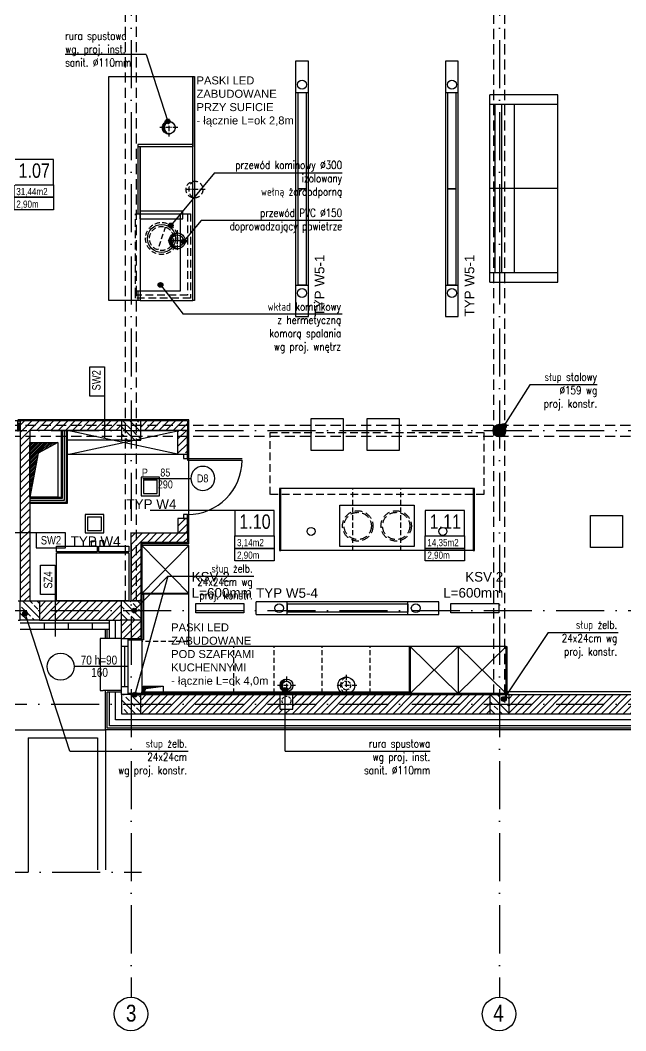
# Model space of a CAD drawing. Header units: millimetres. Extents: x 58205 to 122423, y 1055 to 94479.
# Drawn here: x 70087 to 70843, y 10321 to 11584 of the extents above; entities that cross this region are included whole.
import ezdxf

# ---------------------------------------------------------------- set-up
doc = ezdxf.new("R2010")
doc.units = ezdxf.units.MM
for name, pattern in [('0707_PB_080619_gn_xref$0$ACAD_ISO10W100', [18, 12, -3, 0, -3]), ('ACAD_ISO03W100', [30, 12, -18]), ('ACAD_ISO10W100', [18, 12, -3, 0, -3]), ('AUDIT_D_080509132939-0', [0]), ('HIDDEN', [9.525, 6.35, -3.175])]:
    doc.linetypes.add(name, pattern=pattern)
doc.layers.add('$ oświetlenie $', color=30, linetype='Continuous', lineweight=30)
for name, color, linetype in [('+48_HACZE', 253, 'Continuous'), ('+48_MEBLE', 251, 'Continuous'), ('+48_OPISY', 3, 'Continuous'), ('+48_OPISY T', 3, 'Continuous'), ('+48_OPISY_POM', 3, 'Continuous'), ('+48_OPISY_STOLARKA', 3, 'Continuous'), ('+48_OPISY_ŚCIAN', 3, 'Continuous'), ('+48_OSIE', 8, 'Continuous'), ('+48_PODCIĄG', 4, 'ACAD_ISO03W100'), ('+48_POSADZKA', 4, 'Continuous'), ('+48_PRZEBICIA', 143, 'Continuous'), ('+48_SCIANY', 1, 'Continuous'), ('+48_SCIANY_DZIAŁOWE', 2, 'Continuous'), ('+48_SPUSTY', 150, 'Continuous'), ('+48_STOLARKA OKNA', 3, 'Continuous'), ('+48_STOLARKA_DRZWI', 3, 'Continuous'), ('+48_STOLARKA_OKNA', 3, 'Continuous'), ('+48_SŁUPY', 20, 'Continuous'), ('+48_TYNKI', 252, 'Continuous'), ('+48_WENTYLACJA', 2, 'Continuous'), ('+48_WEŁNA', 252, 'Continuous'), ('+48_WIDOK', 5, 'Continuous'), ('+48_ŚCIANY_GK', 42, 'Continuous'), ('+48_ŻELBET', 242, 'Continuous')]:
    doc.layers.add(name, color=color, linetype=linetype)
doc.styles.get("Standard").update_dxf_attribs({"font": 'ARIAL.TTF'})
doc.styles.add('WRP_ARIAL', font='ARIAL.TTF', dxfattribs={"width": 0.8})
doc.linetypes.add('BATTING', pattern='A,0.00254,-2.54,[134,ltypeshp.shx,S=2.54,R=0,X=-2.54,Y=0],-5.08,[134,ltypeshp.shx,S=2.54,R=180,X=2.54,Y=0],-2.54', length=10.16254)
doc.linetypes.add('ZIGZAG', pattern='A,0.00254,-5.08,[131,ltypeshp.shx,S=5.08,R=0,X=-5.08,Y=0],-10.16,[131,ltypeshp.shx,S=5.08,R=180,X=5.08,Y=0],-5.08', length=20.32254)

# ---------------------------------------------------------------- blocks, each defined once
blk = doc.blocks.new('OZN_OSI')
at = {"layer": '+48_OSIE', "linetype": 'Continuous', "ltscale": 5}
blk.add_circle((0, -30), 30, dxfattribs=at)
at = {"layer": '+48_OSIE', "linetype": 'Continuous', "ltscale": 5, "style": 'WRP_ARIAL', "width": 0.8}
blk.add_attdef('NR', (-23.3, -43.5), '', height=30, dxfattribs=at)
blk = doc.blocks.new('OPISY_POM_METKA')
at = {"layer": '+48_OPISY_POM', "ltscale": 5}
for points in [[(0, -70), (109.7, -70), (109.7, 0), (0, 0)], [(109.7, -105), (0, -105), (0, -70), (109.7, -70)]]:
    blk.add_lwpolyline(points, close=True, dxfattribs=at)
at = {"layer": '+48_OPISY_POM'}
blk.add_lwpolyline([(109.7, -140), (0, -140), (0, -105), (109.7, -105)], close=True, dxfattribs=at)
at = {"layer": '+48_OPISY_POM', "ltscale": 5, "style": 'WRP_ARIAL', "width": 0.8}
for tag, p, height in [('NRPOM', (25.8, -50.8), 40), ('POW', (6.4, -99), 20)]:
    blk.add_attdef(tag, p, '', height=height, dxfattribs=at)
at = {"layer": '+48_OPISY_POM', "style": 'WRP_ARIAL', "width": 0.8}
blk.add_attdef('H', (6.4, -134), '', height=20, dxfattribs=at)
blk = doc.blocks.new('OPIS_STOLARKA')
at = {"layer": '+48_OPISY_STOLARKA'}
blk.add_line((0, 30), (0, -30), dxfattribs=at)
at = {"layer": '+48_STOLARKA_DRZWI'}
blk.add_circle((0, -45), 15, dxfattribs=at)
at = {"layer": '+48_OPISY_STOLARKA', "style": 'WRP_ARIAL', "width": 0.8}
for tag, p in [('SZER', (-2.3, -15.9)), ('WYS', (14.3, -13.6)), ('OZN', (5, -51.3))]:
    blk.add_attdef(tag, p, '', height=10, rotation=90, dxfattribs=at)
blk = doc.blocks.new('SCIANA')
at = {"layer": '+48_OPISY_ŚCIAN', "ltscale": 5}
blk.add_line((-25, 0), (25, 0), dxfattribs=at)
blk.add_lwpolyline([(-60, 0), (-25, 0), (-25, 17.5), (-60, 17.5)], close=True, dxfattribs=at)
at = {"layer": '+48_OPISY_ŚCIAN', "ltscale": 5, "style": 'WRP_ARIAL', "width": 0.8}
blk.add_attdef('TYP', (-53.6, 4.8), '', height=10, dxfattribs=at)
blk = doc.blocks.new('TYP W5-1')
at = {"layer": '$ oświetlenie $', "ltscale": 0.15}
for p, q in [((-8, 159.5), (-8, -159.5)), ((8, 159.5), (-8, 159.5)), ((8, -159.5), (8, 159.5)), ((-8, 120.5), (8, 120.5)), ((-8, -120.5), (8, -120.5)), ((-8, -159.5), (8, -159.5))]:
    blk.add_line(p, q, dxfattribs=at)
at = {"layer": '$ oświetlenie $', "color": 4, "ltscale": 0.15}
for p, q in [((-5, 120.5), (5, 120.5)), ((-5, 0), (-5, 120.5)), ((5, 120.5), (5, 0)), ((5, 0), (-5, 0)), ((-5, 0), (5, 0)), ((-5, -120.5), (-5, 0)), ((5, 0), (5, -120.5)), ((5, -120.5), (-5, -120.5))]:
    blk.add_line(p, q, dxfattribs=at)
at = {"layer": '$ oświetlenie $', "ltscale": 0.15}
for centre in [(0, 130.2), (0, -130.2)]:
    blk.add_circle(centre, 5.55, dxfattribs=at)
at = {"layer": '$ oświetlenie $', "ltscale": 0.15, "insert": (15.9, -159.5), "char_height": 12, "width": 397.199, "attachment_point": 1, "rotation": 90}
blk.add_mtext('TYP W5-1', dxfattribs=at)
blk = doc.blocks.new('TYP W5-4')
at = {"layer": '$ oświetlenie $', "ltscale": 0.15}
for p, q in [((0, 114.2), (16, 114.2)), ((0, 114.2), (0, -114.2)), ((16, -114.2), (16, 114.2)), ((0, 75.2), (16, 75.2)), ((0, -75.2), (16, -75.2)), ((0, -114.2), (16, -114.2))]:
    blk.add_line(p, q, dxfattribs=at)
at = {"layer": '$ oświetlenie $', "color": 4, "ltscale": 0.15}
for p, q in [((3, -75.2), (3, 75.2)), ((13, 75.2), (3, 75.2)), ((13, -75.2), (13, 75.2)), ((13, -75.2), (3, -75.2))]:
    blk.add_line(p, q, dxfattribs=at)
at = {"layer": '$ oświetlenie $', "ltscale": 0.15}
for centre in [(8, 85.3), (8, -85.3)]:
    blk.add_circle(centre, 5.55, dxfattribs=at)
at = {"layer": '$ oświetlenie $', "ltscale": 0.15, "insert": (33, 114.2), "char_height": 12, "width": 397.199, "attachment_point": 1, "rotation": 270}
blk.add_mtext('TYP W5-4', dxfattribs=at)
blk = doc.blocks.new('TYP W4')
at = {"layer": '$ oświetlenie $', "ltscale": 0.15}
for p, q in [((11.6, 23.2), (-11.6, 23.2)), ((-11.6, 23.2), (-11.6, 0)), ((-8.6, 20.2), (-8.6, 3)), ((-8.6, 20.2), (8.6, 20.2)), ((8.6, 3), (8.6, 20.2)), ((11.6, 0), (11.6, 23.2)), ((-11.6, 0), (11.6, 0)), ((-8.6, 3), (8.6, 3)), ((-7.5, 0), (7.5, 0))]:
    blk.add_line(p, q, dxfattribs=at)
at = {"layer": '$ oświetlenie $', "ltscale": 0.15, "insert": (-29.8, -4.3), "char_height": 12, "width": 397.199, "attachment_point": 1}
blk.add_mtext('TYP W4', dxfattribs=at)

msp = doc.modelspace()

# ---------------------------------------------------------------- hatches: boundary and pattern name
at = {"layer": '+48_HACZE'}
h = msp.add_hatch(dxfattribs=at)
h.set_pattern_fill('ANSI31', color=256, scale=2, angle=180, style=0)
h.paths.add_polyline_path([(70098.984, 11071.217), (70213.484, 11071.217), (70213.484, 11083.217), (70086.984, 11083.217), (70086.984, 10858.217), (70098.984, 10858.217)])
h.paths.add_polyline_path([(70237.484, 11083.217), (70237.484, 11071.217), (70295.984, 11071.217), (70295.984, 11083.217)])
at = {"layer": '+48_HACZE', "linetype": 'AUDIT_D_080509132939-0'}
h = msp.add_hatch(dxfattribs=at)
h.set_pattern_fill('ANSI33', color=256, scale=2, angle=90, style=0)
h.paths.add_polyline_path([(70213.484, 11059.217), (70237.484, 11059.217), (70237.484, 11083.217), (70213.484, 11083.217)])
at = {"layer": '+48_HACZE'}
h = msp.add_hatch(dxfattribs=at)
h.set_pattern_fill('ANSI31', color=256, scale=0.3, angle=180, style=0)
edge = h.paths.add_edge_path()
edge.add_arc((70685.484, 11071.217), 7.95, 0, 360)
h = msp.add_hatch(dxfattribs=at)
h.set_pattern_fill('ANSI31', color=256, scale=2, angle=540, style=0)
h.set_pattern_definition([(225, (-1.5, -1e-08), (4.49012806, -4.49012806), [])])
h.paths.add_polyline_path([(70285.984, 11071.217), (70283.984, 11070.538), (70283.984, 11064.367), (70295.984, 11064.367), (70295.984, 11071.217)])
h.paths.add_polyline_path([(70283.984, 11043.217), (70295.984, 11043.217), (70295.984, 11064.367), (70283.984, 11064.367)])
h = msp.add_hatch(dxfattribs=at)
h.set_pattern_fill('ANSI31', color=256, scale=2, angle=540, style=0)
h.set_pattern_definition([(225, (147871.0856, 15529.2724), (4.49012806, -4.49012806), [])])
h.paths.add_polyline_path([(70295.984, 10961.217), (70283.984, 10961.217), (70283.984, 10943.217), (70295.984, 10943.217)])
h = msp.add_hatch(dxfattribs=at)
h.set_pattern_fill('ANSI31', color=256, scale=2, angle=540, style=0)
h.paths.add_polyline_path([(70295.984, 10931.217), (70295.984, 10943.217), (70225.484, 10943.217), (70225.484, 10858.217), (70237.484, 10858.217), (70237.484, 10931.217)])
at = {"layer": '+48_HACZE', "linetype": 'AUDIT_D_080509132939-0'}
h = msp.add_hatch(dxfattribs=at)
h.set_pattern_fill('ANSI33', color=256, scale=2, angle=90, style=0)
h.paths.add_polyline_path([(70086.984, 10858.217), (70110.984, 10858.217), (70110.984, 10834.217), (70086.984, 10834.217)])
at = {"layer": '+48_HACZE'}
h = msp.add_hatch(dxfattribs=at)
h.set_pattern_fill('ANSI31', color=256, scale=2, angle=180, style=0)
h.paths.add_polyline_path([(70110.984, 10858.217), (70213.484, 10858.217), (70213.484, 10834.217), (70110.984, 10834.217)])
at = {"layer": '+48_HACZE', "linetype": 'AUDIT_D_080509132939-0'}
h = msp.add_hatch(dxfattribs=at)
h.set_pattern_fill('ANSI33', color=256, scale=2, angle=90, style=0)
h.paths.add_polyline_path([(70213.484, 10858.217), (70237.484, 10858.217), (70237.484, 10834.217), (70213.484, 10834.217)])
at = {"layer": '+48_HACZE'}
h = msp.add_hatch(dxfattribs=at)
h.set_pattern_fill('ANSI31', color=256, scale=2, angle=180, style=0)
h.paths.add_polyline_path([(70213.484, 10811.217), (70225.484, 10811.217), (70225.484, 10834.217), (70213.484, 10834.217)])
h.paths.add_polyline_path([(70225.484, 10811.217), (70237.484, 10811.217), (70237.484, 10834.217), (70225.484, 10834.217)])
at = {"layer": '+48_HACZE', "linetype": 'AUDIT_D_080509132939-0'}
h = msp.add_hatch(dxfattribs=at)
h.set_pattern_fill('ANSI33', color=256, scale=2, angle=90, style=0)
h.paths.add_polyline_path([(70237.484, 10741.217), (70213.484, 10741.217), (70213.484, 10717.217), (70237.484, 10717.217)])
at = {"layer": '+48_HACZE'}
h = msp.add_hatch(dxfattribs=at)
h.set_pattern_fill('ANSI31', color=256, scale=2, angle=180, style=0)
h.paths.add_polyline_path([(70673.484, 10717.217), (70673.484, 10741.217), (70427.538, 10741.217), (70427.538, 10723.217), (70411.538, 10723.217), (70411.538, 10741.217), (70237.484, 10741.217), (70237.484, 10717.217)])
at = {"layer": '+48_HACZE', "linetype": 'AUDIT_D_080509132939-0'}
h = msp.add_hatch(dxfattribs=at)
h.set_pattern_fill('ANSI33', color=256, scale=2, angle=90, style=0)
h.paths.add_polyline_path([(70673.484, 10717.217), (70697.484, 10717.217), (70697.484, 10741.217), (70673.484, 10741.217)])
at = {"layer": '+48_HACZE'}
h = msp.add_hatch(dxfattribs=at)
h.set_pattern_fill('ANSI31', color=256, scale=2, angle=180, style=0)
h.paths.add_polyline_path([(70697.484, 10741.217), (70892.234, 10741.217), (70892.234, 10733.217), (70902.734, 10733.217), (70902.734, 10741.217), (71092.234, 10741.217), (71092.234, 10733.217), (71102.734, 10733.217), (71102.734, 10741.217), (71253.484, 10741.217), (71253.484, 10717.217), (70697.484, 10717.217)])
at = {"layer": '+48_OPISY T'}
h = msp.add_hatch(color=256, dxfattribs=at)
edge = h.paths.add_edge_path()
edge.add_arc((70271.226, 11457.499), 3, 0, 360)
h = msp.add_hatch(color=256, dxfattribs=at)
edge = h.paths.add_edge_path()
edge.add_arc((70275.03, 11327.547), 3, 0, 360)
h = msp.add_hatch(color=256, dxfattribs=at)
edge = h.paths.add_edge_path()
edge.add_arc((70291.079, 11307.27), 3, 0, 360)
h = msp.add_hatch(color=256, dxfattribs=at)
edge = h.paths.add_edge_path()
edge.add_arc((70262.221, 11253.217), 3, 0, 360)
h = msp.add_hatch(color=256, dxfattribs=at)
edge = h.paths.add_edge_path()
edge.add_arc((70691.021, 11076.921), 3, 0, 360)
h = msp.add_hatch(color=256, dxfattribs=at)
edge = h.paths.add_edge_path()
edge.add_arc((70229.446, 10846.217), 3, 0, 360)
h = msp.add_hatch(color=256, dxfattribs=at)
edge = h.paths.add_edge_path()
edge.add_arc((70093.101, 10842.477), 3, 0, 360)
h = msp.add_hatch(color=256, dxfattribs=at)
edge = h.paths.add_edge_path()
edge.add_arc((70417.867, 10746.997), 3, 0, 360)
h = msp.add_hatch(color=256, dxfattribs=at)
edge = h.paths.add_edge_path()
edge.add_arc((70230.293, 10741.217), 3, 0, 360)
h = msp.add_hatch(color=256, dxfattribs=at)
edge = h.paths.add_edge_path()
edge.add_arc((70691.033, 10735.757), 3, 0, 360)
at = {"layer": '+48_PRZEBICIA', "linetype": 'Continuous'}
h = msp.add_hatch(dxfattribs=at)
h.set_pattern_fill('ANSI31', color=256, scale=0.3, style=0)
h.set_pattern_definition([(45, (9573.6858, -1178.3157), (-0.673519209, 0.673519209), [])])
edge = h.paths.add_edge_path()
edge.add_arc((70272.484, 11449.717), 8, 90.000024, 270.000006)
edge.add_arc((70275.552, 11449.717), 8.568, 110.982984, 249.017046, ccw=False)
h = msp.add_hatch(dxfattribs=at)
h.set_pattern_fill('ANSI31', color=256, scale=0.375005, style=0)
h.set_pattern_definition([(45, (-5591.5317, -4477.0355), (-0.841910308, 0.841910308), [])])
edge = h.paths.add_edge_path()
edge.add_arc((70282.984, 11308.217), 10, 90.000024, 270.000006)
edge.add_arc((70286.819, 11308.217), 10.71, 110.982984, 249.017046, ccw=False)
at = {"layer": '+48_PRZEBICIA'}
h = msp.add_hatch(dxfattribs=at)
h.set_pattern_fill('ANSI31', color=256, scale=0.5, style=0)
h.paths.add_polyline_path([(70098.984, 11056.217), (70098.984, 10987.765), (70109.471, 11043.018), (70133.93, 11056.217)])
at = {"layer": '+48_PRZEBICIA', "linetype": 'Continuous'}
h = msp.add_hatch(dxfattribs=at)
h.set_pattern_fill('ANSI31', color=256, scale=0.3, style=0)
h.set_pattern_definition([(45, (9720.7406, -1875.3653), (-0.673519209, 0.673519209), [])])
edge = h.paths.add_edge_path()
edge.add_arc((70419.538, 10752.667), 8, 90.000024, 270.000006)
edge.add_arc((70422.607, 10752.667), 8.568, 110.982984, 249.017046, ccw=False)
at = {"layer": '+48_PRZEBICIA'}
h = msp.add_hatch(dxfattribs=at)
h.set_pattern_fill('ANSI31', color=256, scale=0.3, style=0)
h.set_pattern_definition([(45, (9413.1443, 6e-05), (-0.673519209, 0.673519209), [])])
h.paths.add_polyline_path([(70265.484, 10751.717), (70240.484, 10751.717), (70240.484, 10741.717), (70243.84, 10748.978)])

# ---------------------------------------------------------------- linework, layer by layer
at = {"layer": '$ oświetlenie $', "ltscale": 0.15}
for points in [[(70302.484, 11233.717), (70302.484, 11513.717), (70304.484, 11513.717), (70304.484, 11233.717), (70302.484, 11233.717)], [(70238.984, 10809.717), (70238.984, 10866.717), (70240.984, 10866.717), (70240.984, 10809.717), (70238.984, 10809.717)], [(70572.984, 10742.717), (70238.984, 10742.717), (70238.984, 10744.717), (70572.984, 10744.717), (70572.984, 10742.717)]]:
    msp.add_lwpolyline(points, dxfattribs=at)
at = {"layer": '+48_MEBLE'}
for p, q in [((70758.484, 11490.717), (70673.484, 11490.717)), ((70758.484, 11478.717), (70673.484, 11478.717)), ((70679.634, 11478.717), (70679.634, 11373.717)), ((70688.634, 11373.717), (70688.634, 11478.717)), ((70704.334, 11373.717), (70704.334, 11478.717)), ((70758.484, 11373.717), (70673.484, 11373.717)), ((70679.634, 11373.717), (70679.634, 11268.717)), ((70688.634, 11268.717), (70688.634, 11373.717)), ((70704.334, 11268.717), (70704.334, 11373.717)), ((70673.484, 11268.717), (70758.484, 11268.717)), ((70673.484, 11256.717), (70758.484, 11256.717)), ((70297.484, 11084.717), (70084.084, 11084.717)), ((70297.484, 10929.717), (70297.484, 11084.717)), ((70145.984, 11041.217), (70285.484, 11071.217)), ((70285.484, 11041.217), (70145.984, 11071.217)), ((70285.484, 11041.217), (70145.984, 11041.217)), ((70238.984, 10809.717), (70238.984, 10742.717))]:
    msp.add_line(p, q, dxfattribs=at)
for points in [[(70673.484, 11256.717), (70673.484, 11490.717)], [(70758.484, 11256.717), (70758.484, 11490.717)], [(70302.484, 11428.817), (70233.984, 11428.817), (70233.984, 11341.817)], [(70236.984, 11425.817), (70233.984, 11425.817)], [(70233.984, 11245.817), (70233.984, 11233.717)], [(70652.584, 10998.717), (70412.584, 10998.717)], [(70238.984, 10867.717), (70297.484, 10927.717)], [(70238.984, 10927.717), (70297.484, 10867.717)], [(70297.484, 10927.717), (70238.984, 10927.717)], [(70297.484, 10801.217), (70297.484, 10927.717)], [(70652.584, 10921.217), (70412.584, 10921.217)], [(70297.484, 10867.717), (70238.984, 10867.717)], [(70297.484, 10866.717), (70238.984, 10866.717)], [(70693.984, 10801.217), (70297.484, 10801.217)], [(70572.984, 10801.217), (70572.984, 10742.717)], [(70573.984, 10801.217), (70573.984, 10742.717)], [(70573.984, 10801.217), (70633.984, 10742.717)], [(70573.984, 10742.717), (70633.984, 10801.217)], [(70633.984, 10801.217), (70633.984, 10742.717)], [(70633.984, 10801.217), (70693.984, 10742.717)], [(70633.984, 10742.717), (70693.984, 10801.217)], [(70693.984, 10801.217), (70693.984, 10742.717)], [(70693.984, 10742.717), (70221.476, 10742.717)]]:
    msp.add_lwpolyline(points, dxfattribs=at)
at = {"layer": '+48_MEBLE', "linetype": 'HIDDEN', "ltscale": 1.5}
msp.add_lwpolyline([(70230.984, 11341.817), (70295.984, 11341.817), (70295.984, 11240.217), (70230.984, 11240.217)], close=True, dxfattribs=at)
msp.add_lwpolyline([(70295.984, 11341.817), (70299.484, 11341.817), (70299.484, 11236.717), (70230.984, 11236.717), (70230.984, 11240.217)], dxfattribs=at)
at = {"layer": '+48_MEBLE'}
for points in [[(70450.184, 11046.217), (70450.184, 11086.217), (70490.184, 11086.217), (70490.184, 11046.217)], [(70520.184, 11046.217), (70520.184, 11086.217), (70560.184, 11086.217), (70560.184, 11046.217)], [(70410.984, 10921.217), (70412.584, 10921.217), (70412.584, 10998.717), (70410.984, 10998.717)], [(70652.584, 10921.217), (70654.184, 10921.217), (70654.184, 10998.717), (70652.584, 10998.717)], [(70579.184, 10926.217), (70485.984, 10926.217), (70485.984, 10977.817), (70579.184, 10977.817)], [(70799.203, 10925.217), (70799.203, 10965.217), (70839.203, 10965.217), (70839.203, 10925.217)], [(70132.384, 10919.583), (70132.384, 10926.857), (70182.915, 10926.857), (70182.915, 10919.583)], [(70181.138, 10933.316), (70181.138, 10926.857), (70176.138, 10926.857), (70176.138, 10933.316)], [(70222.484, 10926.857), (70222.484, 10919.583), (70185.184, 10919.583), (70185.184, 10926.857)], [(70186.619, 10933.422), (70186.619, 10926.857), (70191.619, 10926.857), (70191.619, 10933.422)], [(70132.384, 10918.217), (70222.484, 10918.217), (70222.484, 10858.217), (70132.384, 10858.217)]]:
    msp.add_lwpolyline(points, close=True, dxfattribs=at)
at = {"layer": '+48_MEBLE', "linetype": 'HIDDEN'}
for points in [[(70502.584, 10921.217), (70502.584, 10998.717)], [(70562.584, 10921.217), (70562.584, 10998.717)], [(70297.484, 10807.717), (70238.984, 10807.717)], [(70353.984, 10742.717), (70353.984, 10801.217)], [(70403.984, 10742.717), (70403.984, 10801.217)], [(70463.984, 10742.717), (70463.984, 10801.217)], [(70523.984, 10742.717), (70523.984, 10801.217)]]:
    msp.add_lwpolyline(points, dxfattribs=at)
at = {"layer": '+48_MEBLE', "ltscale": 0.15}
msp.add_lwpolyline([(70694.984, 10742.717), (70693.984, 10742.717), (70693.984, 10801.217), (70694.984, 10801.217)], close=True, dxfattribs=at)
at = {"layer": '+48_OPISY'}
for p, q in [((70244.295, 11540.909), (70143.175, 11540.909)), ((70244.295, 11540.909), (70271.226, 11457.499)), ((70329.52, 11393.035), (70489.042, 11393.035)), ((70489.042, 11333.474), (70312.882, 11333.474)), ((70489.042, 11216.454), (70290.526, 11216.454)), ((70271.272, 10889.103), (70378.685, 10889.103)), ((70746.358, 10819.028), (70691.033, 10735.757)), ((70746.358, 10819.028), (70834.033, 10819.028)), ((70149.057, 10670.388), (70296.718, 10670.388)), ((70417.867, 10670.388), (70599.188, 10670.388))]:
    msp.add_line(p, q, dxfattribs=at)
at = {"layer": '+48_OPISY', "linetype": '0707_PB_080619_gn_xref$0$ACAD_ISO10W100', "ltscale": 5}
msp.add_line((69856.613, 10519.217), (70238.57, 10519.217), dxfattribs=at)
at = {"layer": '+48_OPISY'}
for points in [[(70329.52, 11393.035), (70275.03, 11327.547)], [(70312.882, 11333.474), (70291.079, 11307.27)], [(70262.221, 11253.217), (70290.526, 11216.454)], [(70807.565, 11128.427), (70723.298, 11128.427), (70691.021, 11076.921)], [(70271.272, 10889.103), (70229.446, 10846.217)], [(70271.272, 10889.103), (70230.293, 10741.217)], [(70149.057, 10670.388), (70093.101, 10842.477)], [(70417.867, 10670.388), (70417.867, 10746.997)]]:
    msp.add_lwpolyline(points, dxfattribs=at)
at = {"layer": '+48_OPISY T'}
for centre in [(70271.226, 11457.499), (70275.03, 11327.547), (70291.079, 11307.27), (70262.221, 11253.217), (70691.021, 11076.921), (70229.446, 10846.217), (70093.101, 10842.477), (70417.867, 10746.997), (70230.293, 10741.217), (70691.033, 10735.757)]:
    msp.add_circle(centre, 3, dxfattribs=at)
at = {"layer": '+48_OPISY_POM'}
msp.add_lwpolyline([(70354.907, 10971.258), (70249.218, 10971.258)], dxfattribs=at)
at = {"layer": '+48_OSIE', "linetype": 'ACAD_ISO10W100', "ltscale": 5}
for p, q in [((70225.484, 13180.923), (70225.484, 10363.161)), ((70685.484, 13180.923), (70685.484, 10363.161)), ((68053.193, 11071.217), (71642.384, 11071.217)), ((68053.193, 10846.217), (71642.384, 10846.217)), ((68053.193, 10729.217), (71642.384, 10729.217))]:
    msp.add_line(p, q, dxfattribs=at)
at = {"layer": '+48_PODCIĄG', "linetype": 'HIDDEN', "ltscale": 2}
for p, q in [((70218.634, 10858.217), (70218.634, 12901.217)), ((70232.334, 10858.217), (70232.334, 12901.217)), ((70678.634, 10741.217), (70678.634, 12901.217)), ((70692.334, 10741.217), (70692.334, 12901.217)), ((69693.484, 11078.067), (71277.469, 11078.067)), ((69693.484, 11064.367), (71277.469, 11064.367))]:
    msp.add_line(p, q, dxfattribs=at)
for points in [[(69493.734, 10858.217), (70086.984, 10858.217)], [(69493.734, 10834.217), (70086.984, 10834.217)]]:
    msp.add_lwpolyline(points, dxfattribs=at)
at = {"layer": '+48_POSADZKA', "ltscale": 0.15}
for points in [[(70236.984, 11335.817), (70236.984, 11425.817)], [(70236.984, 11251.817), (70236.984, 11233.717)], [(70230.984, 11245.817), (70236.984, 11245.817)]]:
    msp.add_lwpolyline(points, dxfattribs=at)
at = {"layer": '+48_PRZEBICIA', "linetype": '0707_PB_080619_gn_xref$0$ACAD_ISO10W100', "ltscale": 0.5}
for p, q in [((70272.484, 11460.917), (70272.484, 11438.517)), ((70272.484, 11460.917), (70272.484, 11438.517)), ((70283.684, 11449.717), (70261.284, 11449.717)), ((70283.684, 11449.717), (70261.284, 11449.717)), ((70304.614, 11385.574), (70304.614, 11359.174)), ((70317.814, 11372.374), (70291.414, 11372.374)), ((70282.984, 11321.417), (70282.984, 11295.017)), ((70282.984, 11319.417), (70282.984, 11297.017)), ((70296.184, 11308.217), (70269.784, 11308.217)), ((70294.184, 11308.217), (70271.784, 11308.217)), ((70419.538, 10763.867), (70419.538, 10741.467)), ((70494.234, 10765.867), (70494.234, 10739.467)), ((70430.738, 10752.667), (70408.338, 10752.667)), ((70507.434, 10752.667), (70481.034, 10752.667))]:
    msp.add_line(p, q, dxfattribs=at)
at = {"layer": '+48_PRZEBICIA', "linetype": 'HIDDEN'}
msp.add_lwpolyline([(70268.173, 11325.465), (70258.794, 11296.969)], dxfattribs=at)
at = {"layer": '+48_PRZEBICIA', "linetype": 'Continuous'}
for points in [[(70098.984, 11056.217), (70133.984, 11056.217), (70133.984, 10987.765), (70098.984, 10987.765)], [(70240.484, 10751.717), (70265.484, 10751.717), (70265.484, 10741.717), (70240.484, 10741.717)]]:
    msp.add_lwpolyline(points, close=True, dxfattribs=at)
for points in [[(70133.93, 11056.217), (70109.471, 11043.018), (70098.984, 10987.765)], [(70240.484, 10741.717), (70243.84, 10748.978), (70265.484, 10751.717)]]:
    msp.add_lwpolyline(points, dxfattribs=at)
at = {"layer": '+48_PRZEBICIA', "linetype": 'HIDDEN'}
for centre, radius in [((70272.484, 11449.717), 8), ((70304.614, 11372.374), 10.5), ((70263.484, 11311.217), 20), ((70263.484, 11311.217), 15)]:
    msp.add_circle(centre, radius, dxfattribs=at)
at = {"layer": '+48_PRZEBICIA', "linetype": 'Continuous'}
for centre, radius in [((70272.484, 11449.717), 8), ((70282.984, 11308.217), 10), ((70282.984, 11308.217), 7.5), ((70419.538, 10752.667), 8)]:
    msp.add_circle(centre, radius, dxfattribs=at)
at = {"layer": '+48_PRZEBICIA'}
msp.add_circle((70494.234, 10752.667), 10.5, dxfattribs=at)
at = {"layer": '+48_PRZEBICIA', "linetype": 'HIDDEN'}
for centre, radius in [((70275.552, 11449.717), 8.568), ((70308.641, 11372.374), 11.246), ((70498.261, 10752.667), 11.246)]:
    msp.add_arc(centre, radius, 110.982954, 249.017046, dxfattribs=at)
at = {"layer": '+48_PRZEBICIA', "linetype": 'Continuous'}
for centre, radius in [((70275.552, 11449.717), 8.568), ((70286.819, 11308.217), 10.71), ((70422.607, 10752.667), 8.568)]:
    msp.add_arc(centre, radius, 110.982954, 249.017046, dxfattribs=at)
at = {"layer": '+48_SCIANY', "ltscale": 3}
for p, q in [((70086.984, 11083.217), (70086.984, 10858.217)), ((70213.484, 11083.217), (70086.984, 11083.217)), ((70295.984, 11083.217), (70295.984, 11071.217)), ((70295.984, 11083.217), (70295.984, 11071.217)), ((70098.984, 11071.217), (70098.984, 10858.217)), ((70213.484, 11071.217), (70098.984, 11071.217)), ((70295.984, 11071.217), (70237.484, 11071.217)), ((70283.984, 11041.217), (70283.984, 11071.217)), ((70295.984, 11041.217), (70295.984, 11071.217)), ((70295.984, 11041.217), (70283.984, 11041.217)), ((70411.538, 10723.217), (70411.538, 10741.217)), ((70427.538, 10723.217), (70427.538, 10741.217))]:
    msp.add_line(p, q, dxfattribs=at)
at = {"layer": '+48_SCIANY', "ltscale": 0.3}
for p, q in [((70295.984, 10961.217), (70283.984, 10961.217)), ((70283.984, 10961.217), (70283.984, 10943.217)), ((70295.984, 10943.217), (70295.984, 10961.217)), ((70225.484, 10858.217), (70225.484, 10943.217)), ((70225.484, 10943.217), (70295.984, 10943.217)), ((70295.984, 10943.217), (70295.984, 10931.217)), ((70295.984, 10931.217), (70237.484, 10931.217)), ((70237.484, 10931.217), (70237.484, 10858.217)), ((70110.984, 10858.217), (70213.484, 10858.217)), ((70237.484, 10858.217), (70225.484, 10858.217)), ((70110.984, 10834.217), (70213.484, 10834.217)), ((70213.484, 10811.217), (70213.484, 10834.217)), ((70237.484, 10834.217), (70237.484, 10811.217)), ((70213.484, 10811.217), (70237.484, 10811.217))]:
    msp.add_line(p, q, dxfattribs=at)
at = {"layer": '+48_SCIANY'}
for p, q in [((70237.484, 10741.217), (70892.234, 10741.217)), ((70294.984, 10741.217), (70696.484, 10741.217)), ((70411.538, 10723.217), (70427.538, 10723.217)), ((70237.484, 10717.217), (71253.484, 10717.217))]:
    msp.add_line(p, q, dxfattribs=at)
at = {"layer": '+48_SCIANY', "ltscale": 0.3}
for points in [[(70302.484, 11513.717), (70302.484, 11425.817), (70236.984, 11425.817), (70236.984, 11233.717), (70197.484, 11233.717), (70197.484, 11513.717), (70302.484, 11513.717)], [(70236.984, 11341.817), (70286.984, 11341.817)], [(70286.984, 11335.817), (70286.984, 11341.817)], [(70236.984, 11335.817), (70286.984, 11335.817)]]:
    msp.add_lwpolyline(points, dxfattribs=at)
at = {"layer": '+48_SCIANY', "ltscale": 3}
for points in [[(70295.984, 11083.217), (70237.484, 11083.217)], [(70688.984, 10741.217), (70267.53, 10741.217)]]:
    msp.add_lwpolyline(points, dxfattribs=at)
at = {"layer": '+48_SCIANY_DZIAŁOWE', "linetype": 'Continuous'}
for p, q in [((70086.984, 11083.217), (70084.084, 11071.217)), ((70086.984, 11071.217), (70084.084, 11083.217))]:
    msp.add_line(p, q, dxfattribs=at)
at = {"layer": '+48_SPUSTY', "color": 150, "ltscale": 0.5}
msp.add_circle((70419.538, 10752.667), 5.5, dxfattribs=at)
at = {"layer": '+48_SPUSTY', "color": 150, "linetype": 'HIDDEN', "ltscale": 0.5}
for centre in [(70494.234, 10752.667), (70419.538, 10733.717)]:
    msp.add_circle(centre, 5.5, dxfattribs=at)
at = {"layer": '+48_STOLARKA OKNA'}
for points in [[(70221.476, 10811.217), (70221.476, 10741.217), (70213.476, 10741.217), (70213.476, 10811.217)], [(70221.476, 10811.217), (70221.476, 10801.217), (70213.476, 10801.217), (70213.476, 10811.217)], [(70221.476, 10751.217), (70221.476, 10741.217), (70213.476, 10741.217), (70213.476, 10751.217)]]:
    msp.add_lwpolyline(points, close=True, dxfattribs=at)
msp.add_lwpolyline([(70217.476, 10751.217), (70217.476, 10801.217)], dxfattribs=at)
at = {"layer": '+48_STOLARKA_DRZWI'}
for p, q in [((70295.984, 11036.217), (70364.039, 11036.217)), ((70295.984, 11036.217), (70295.984, 11034.272)), ((70295.984, 11034.272), (70364.039, 11034.272))]:
    msp.add_line(p, q, dxfattribs=at)
for points in [[(70086.984, 11071.217), (70084.084, 11071.217), (70084.084, 11083.217), (70086.984, 11083.217)], [(70295.984, 11036.217), (70295.984, 11041.217), (70290.984, 11041.217), (70290.984, 11036.217)], [(70295.984, 10961.217), (70295.984, 10966.217), (70290.984, 10966.217), (70290.984, 10961.217)]]:
    msp.add_lwpolyline(points, close=True, dxfattribs=at)
msp.add_lwpolyline([(70086.984, 11071.217), (70084.084, 11071.217), (70084.084, 11069.967)], dxfattribs=at)
msp.add_arc((70295.984, 11034.272), 68.056, 270, 0, dxfattribs=at)
at = {"layer": '+48_STOLARKA_OKNA'}
for points in [[(70086.984, 10830.917), (70198.484, 10830.917)], [(70086.984, 10822.917), (70198.484, 10822.917)], [(70116.984, 10830.917), (70116.984, 10822.917)], [(70146.984, 10830.917), (70146.984, 10822.917)], [(70176.984, 10830.917), (70176.984, 10822.917)]]:
    msp.add_lwpolyline(points, dxfattribs=at)
at = {"layer": '+48_SŁUPY', "linetype": 'AUDIT_D_080509132939-0'}
msp.add_circle((70685.484, 11071.217), 7.95, dxfattribs=at)
at = {"layer": '+48_TYNKI', "ltscale": 0.15}
for p, q in [((70297.484, 10929.717), (70238.984, 10929.717)), ((70238.984, 10929.717), (70238.984, 10809.717)), ((70221.476, 10809.717), (70238.984, 10809.717)), ((70694.984, 10745.217), (71285.484, 10745.217))]:
    msp.add_line(p, q, dxfattribs=at)
msp.add_lwpolyline([(70694.984, 10742.717), (70694.984, 10741.217)], dxfattribs=at)
at = {"layer": '+48_WENTYLACJA', "color": 2}
for points in [[(70366.484, 10855.067), (70366.484, 10843.367), (70306.484, 10843.367), (70306.484, 10855.067)], [(70684.984, 10855.067), (70684.984, 10843.367), (70624.984, 10843.367), (70624.984, 10855.067)]]:
    msp.add_lwpolyline(points, close=True, dxfattribs=at)
at = {"layer": '+48_WEŁNA', "linetype": 'ZIGZAG', "ltscale": 0.5}
msp.add_lwpolyline([(70098.984, 10984.015), (70142.234, 10984.015), (70142.234, 11071.217)], dxfattribs=at)
at = {"layer": '+48_WEŁNA', "linetype": 'BATTING', "ltscale": 0.7}
for points in [[(70205.984, 10811.217), (70205.984, 10834.217)], [(71284.984, 10709.717), (70205.984, 10709.717), (70205.984, 10744.217)]]:
    msp.add_lwpolyline(points, dxfattribs=at)
at = {"layer": '+48_WEŁNA', "linetype": 'BATTING', "ltscale": 0.2}
msp.add_circle((70263.484, 11311.217), 17.5, dxfattribs=at)
at = {"layer": '+48_WIDOK', "color": 251, "linetype": 'HIDDEN', "ltscale": 3}
for p, q in [((70086.984, 11083.217), (69906.984, 11083.217)), ((70086.984, 11071.217), (69906.984, 11071.217))]:
    msp.add_line(p, q, dxfattribs=at)
at = {"layer": '+48_WIDOK'}
msp.add_line((70213.476, 10746.217), (70190.484, 10746.217), dxfattribs=at)
at = {"layer": '+48_WIDOK', "color": 2}
msp.add_line((70213.476, 10744.217), (70195.484, 10744.217), dxfattribs=at)
at = {"layer": '+48_WIDOK', "ltscale": 0.15}
for points in [[(70236.984, 11233.717), (70302.484, 11233.717), (70302.484, 11425.817)], [(70236.984, 11345.817), (70289.984, 11345.817)], [(70286.984, 11335.817), (70289.984, 11335.817), (70289.984, 11345.817)], [(70236.984, 11245.817), (70286.984, 11245.817), (70286.984, 11335.817)], [(70213.484, 11059.217), (70145.984, 11059.217)]]:
    msp.add_lwpolyline(points, dxfattribs=at)
at = {"layer": '+48_WIDOK', "color": 251, "linetype": 'HIDDEN', "ltscale": 1.5}
msp.add_lwpolyline([(70666.184, 10991.217), (70398.984, 10991.217), (70398.984, 11068.717), (70666.184, 11068.717)], close=True, dxfattribs=at)
at = {"layer": '+48_WIDOK'}
for points in [[(70193.484, 10811.217), (70193.484, 10822.917)], [(70198.484, 10811.217), (70198.484, 10834.217)], [(70186.984, 10811.217), (70186.984, 10746.217), (70190.484, 10746.217)], [(70190.484, 10811.217), (70186.984, 10811.217)], [(70213.484, 10811.217), (70190.484, 10811.217)], [(70193.484, 10697.217), (70193.484, 10746.217)], [(71292.484, 10702.217), (70198.484, 10702.217), (70198.484, 10744.217)], [(69514.485, 10697.217), (70193.484, 10697.217)], [(70193.484, 10697.217), (70193.484, 10522.217)], [(71330.484, 10697.217), (70193.484, 10697.217)], [(70096.984, 10687.217), (70183.484, 10687.217)], [(70096.984, 10687.217), (70096.984, 10519.217)], [(70183.484, 10687.217), (70183.484, 10522.217)]]:
    msp.add_lwpolyline(points, dxfattribs=at)
at = {"layer": '+48_WIDOK', "color": 2}
for points in [[(70195.484, 10811.217), (70195.484, 10822.917)], [(70195.484, 10699.217), (70195.484, 10744.217)], [(71328.484, 10699.217), (70195.484, 10699.217)]]:
    msp.add_lwpolyline(points, dxfattribs=at)
at = {"layer": '+48_WIDOK', "color": 251, "linetype": 'HIDDEN', "ltscale": 1.5}
for centre, radius in [((70508.584, 10952.017), 19), ((70508.584, 10952.017), 17), ((70556.584, 10952.017), 19), ((70556.584, 10952.017), 17)]:
    msp.add_circle(centre, radius, dxfattribs=at)
at = {"layer": '+48_WIDOK', "ltscale": 0.15}
for centre in [(70450.284, 10945.185), (70614.884, 10945.185)]:
    msp.add_circle(centre, 5, dxfattribs=at)
at = {"layer": '+48_ŚCIANY_GK'}
msp.add_line((70225.484, 10858.217), (70225.484, 10921.217), dxfattribs=at)
for points in [[(70098.984, 10980.265), (70145.984, 10980.265), (70145.984, 11071.217)], [(70098.984, 10981.515), (70144.734, 10981.515), (70144.734, 11071.217)], [(70098.984, 10986.515), (70139.734, 10986.515), (70139.734, 11071.217)], [(70098.984, 10987.765), (70138.484, 10987.765), (70138.484, 11071.217)]]:
    msp.add_lwpolyline(points, dxfattribs=at)
at = {"layer": '+48_ŻELBET', "linetype": 'Continuous'}
for points in [[(70213.484, 11059.217), (70237.484, 11059.217), (70237.484, 11083.217), (70213.484, 11083.217)], [(70086.984, 10858.217), (70110.984, 10858.217), (70110.984, 10834.217), (70086.984, 10834.217)], [(70213.484, 10858.217), (70237.484, 10858.217), (70237.484, 10834.217), (70213.484, 10834.217)], [(70237.484, 10741.217), (70213.484, 10741.217), (70213.484, 10717.217), (70237.484, 10717.217)], [(70673.484, 10717.217), (70697.484, 10717.217), (70697.484, 10741.217), (70673.484, 10741.217)]]:
    msp.add_lwpolyline(points, close=True, dxfattribs=at)

# ---------------------------------------------------------------- block references
at = {"layer": '$ oświetlenie $'}
for name, p in [('TYP W5-1', (70438.984, 11373.217)), ('TYP W5-1', (70626.184, 11373.217)), ('TYP W4', (70249.484, 10989.617)), ('TYP W4', (70179.734, 10943.217))]:
    msp.add_blockref(name, p, dxfattribs=at)
at = {"layer": '$ oświetlenie $', "rotation": 90}
msp.add_blockref('TYP W5-4', (70495.734, 10841.217), dxfattribs=at)
at = {"layer": '+48_OPISY_POM'}
ref = msp.add_blockref('OPISY_POM_METKA', (70079.217, 11409.89), dxfattribs=dict(at, xscale=0.4500000000043656, yscale=0.4499999999998181, zscale=0.4499999999992042))
ref.add_attrib('H', '2,90m', (70082.076, 11349.601), dxfattribs={"height": 9, "style": 'WRP_ARIAL', "width": 0.8})
ref.add_attrib('NRPOM', '1.07', (70084.929, 11387.03), dxfattribs={"ltscale": 5, "height": 18, "style": 'WRP_ARIAL', "width": 0.8})
ref.add_attrib('POW', '31,44m2', (70082.076, 11365.351), dxfattribs={"ltscale": 5, "height": 9, "style": 'WRP_ARIAL', "width": 0.8})
ref = msp.add_blockref('OPISY_POM_METKA', (70354.907, 10971.258), dxfattribs=dict(at, xscale=0.4499999999970896, yscale=0.4499999999989086, zscale=0.4499999999992042))
ref.add_attrib('H', '2,90m', (70357.767, 10910.969), dxfattribs={"height": 9, "style": 'WRP_ARIAL', "width": 0.8})
ref.add_attrib('NRPOM', '1.10', (70360.62, 10948.398), dxfattribs={"ltscale": 5, "height": 18, "style": 'WRP_ARIAL', "width": 0.8})
ref.add_attrib('POW', '3,14m2', (70357.767, 10926.719), dxfattribs={"ltscale": 5, "height": 9, "style": 'WRP_ARIAL', "width": 0.8})
ref = msp.add_blockref('OPISY_POM_METKA', (70592.644, 10971.258), dxfattribs=dict(at, xscale=0.4499999999970896, yscale=0.4499999999998181, zscale=0.4499999999992042))
ref.add_attrib('H', '2,90m', (70595.503, 10910.969), dxfattribs={"height": 9, "style": 'WRP_ARIAL', "width": 0.8})
ref.add_attrib('NRPOM', '1.11', (70598.356, 10948.398), dxfattribs={"ltscale": 5, "height": 18, "style": 'WRP_ARIAL', "width": 0.8})
ref.add_attrib('POW', '14,35m2', (70595.503, 10926.719), dxfattribs={"ltscale": 5, "height": 9, "style": 'WRP_ARIAL', "width": 0.8})
at = {"layer": '+48_OPISY_STOLARKA'}
ref = msp.add_blockref('OPIS_STOLARKA', (70270.103, 11011.477), dxfattribs=dict(at, xscale=-1, rotation=90))
ref.add_attrib('SZER', 'P     85   ', (70238.998, 11013.749), dxfattribs={"height": 10, "style": 'WRP_ARIAL', "width": 0.8})
ref.add_attrib('WYS', '290', (70258.924, 10998.87), dxfattribs={"height": 10, "style": 'WRP_ARIAL', "width": 0.8})
ref.add_attrib('OZN', 'D8', (70307.693, 11006.451), dxfattribs={"height": 10, "style": 'WRP_ARIAL', "width": 0.8})
ref = msp.add_blockref('OPIS_STOLARKA', (70187.876, 10776.217), dxfattribs=dict(at, xscale=1.120000000000346, yscale=1.120000000000346, zscale=1.12, rotation=270))
ref.add_attrib('SZER', '70 h=90', (70162.516, 10778.762), dxfattribs={"height": 11.2, "style": 'WRP_ARIAL', "width": 0.8})
ref.add_attrib('WYS', '160', (70175.653, 10763.404), dxfattribs={"height": 11.2, "style": 'WRP_ARIAL', "width": 0.8})
at = {"layer": '+48_OPISY_ŚCIAN'}
ref = msp.add_blockref('SCIANA', (70192.369, 11087.781), dxfattribs=dict(at, xscale=-1.050000000000182, yscale=1.050000000000182, zscale=1.05, rotation=90))
ref.add_attrib('TYP', 'SW2', (70187.329, 11121.271), dxfattribs={"ltscale": 5, "height": 10.5, "rotation": 90, "style": 'WRP_ARIAL', "width": 0.8})
ref = msp.add_blockref('SCIANA', (70080.739, 10943.217), dxfattribs=dict(at, xscale=1.049999999988358, yscale=1.050000000000182, zscale=1.05, rotation=180))
ref.add_attrib('TYP', 'SW2', (70112.656, 10928.855), dxfattribs={"ltscale": 5, "height": 10.5, "style": 'WRP_ARIAL', "width": 0.8})
ref = msp.add_blockref('SCIANA', (70130.678, 10840.105), dxfattribs=dict(at, xscale=-1.050000000000182, yscale=1.050000000000182, zscale=1.05, rotation=90))
ref.add_attrib('TYP', 'SZ4', (70126.928, 10873.718), dxfattribs={"ltscale": 5, "height": 10.5, "rotation": 90, "style": 'WRP_ARIAL', "width": 0.8})
at = {"layer": '+48_OSIE'}
ref = msp.add_blockref('OZN_OSI', (70225.18, 10363.169), dxfattribs=dict(at, xscale=0.7000000000007276, yscale=0.6999999999998181, zscale=0.7))
ref.add_attrib('NR', '3', (70219.041, 10332.69), dxfattribs={"linetype": 'Continuous', "ltscale": 5, "height": 21, "style": 'WRP_ARIAL', "width": 0.8})
ref = msp.add_blockref('OZN_OSI', (70685.167, 10363.149), dxfattribs=dict(at, xscale=0.7000000000007276, yscale=0.6999999999998181, zscale=0.7))
ref.add_attrib('NR', '4', (70677.838, 10332.67), dxfattribs={"linetype": 'Continuous', "ltscale": 5, "height": 21, "style": 'WRP_ARIAL', "width": 0.8})

# ---------------------------------------------------------------- texts
at = {"layer": '$ oświetlenie $', "color": 2, "lineweight": 60, "ltscale": 0.15, "char_height": 10, "width": 152.42702, "attachment_point": 1}
for s, insert in [('PASKI LED ZABUDOWANE \\PPRZY SUFICIE \\P- łącznie L=ok 2,8m', (70307.203, 11513.717)), ('PASKI LED ZABUDOWANE \\PPOD SZAFKAMI KUCHENNYMI \\P- łącznie L=ok 4,0m', (70275.495, 10830.262))]:
    msp.add_mtext(s, dxfattribs=dict(at, insert=insert))
at = {"layer": '+48_OPISY', "char_height": 10, "style": 'WRP_ARIAL'}
for s, insert, width, attachment_point in [('{\\Fromans|c238;rura spustowa\\Pwg. proj. inst. \\Psanit. %%C110mm}', (70143.175, 11569.42), 235.93626, 1), ('{\\Fromans|c238;przewód kominowy %%C300 \\Pizolowany \\Pwełną żaroodporną }', (70489.042, 11408.079), 267.38166, 3), ('{\\Fromans|c238;przewód PVC %%C150\\Pdoprowadzający powietrze}', (70489.042, 11348.268), 267.38166, 3), ('{\\Fromans|c238;wkład kominkowy \\P z hermetyczną  \\Pkomorą spalania\\Pwg proj. wnętrz}', (70487.81, 11231.04), 267.38166, 3), ('{\\Fromans|c238;słup stalowy \\P%%C159 wg \\Pproj. konstr. }', (70807.565, 11143.215), 267.38166, 3), ('{\\Fromans|c238;słup żelb. \\P24x24cm wg \\Pproj. konstr.}', (70377.372, 10903.738), 267.38166, 3), ('{\\Fromans|c238;słup żelb. \\P24x24cm wg \\Pproj. konstr.}', (70832.72, 10833.539), 267.38166, 3), ('{\\Fromans|c238;słup żelb. \\P24x24cm \\Pwg proj. konstr.}', (70295.404, 10685.083), 267.38166, 3), ('{\\Fromans|c238;rura spustowa\\Pwg proj. inst. \\Psanit. %%C110mm}', (70599.188, 10685.083), 267.38166, 3)]:
    msp.add_mtext(s, dxfattribs=dict(at, insert=insert, width=width, attachment_point=attachment_point))
at = {"layer": '+48_WENTYLACJA', "color": 2, "char_height": 12, "width": 397.19916}
for insert, attachment_point in [((70301.18, 10894.498), 1), ((70690.287, 10894.498), 3)]:
    msp.add_mtext('KSV 2\\PL=600mm', dxfattribs=dict(at, insert=insert, attachment_point=attachment_point))

doc.saveas('drawing.dxf')
